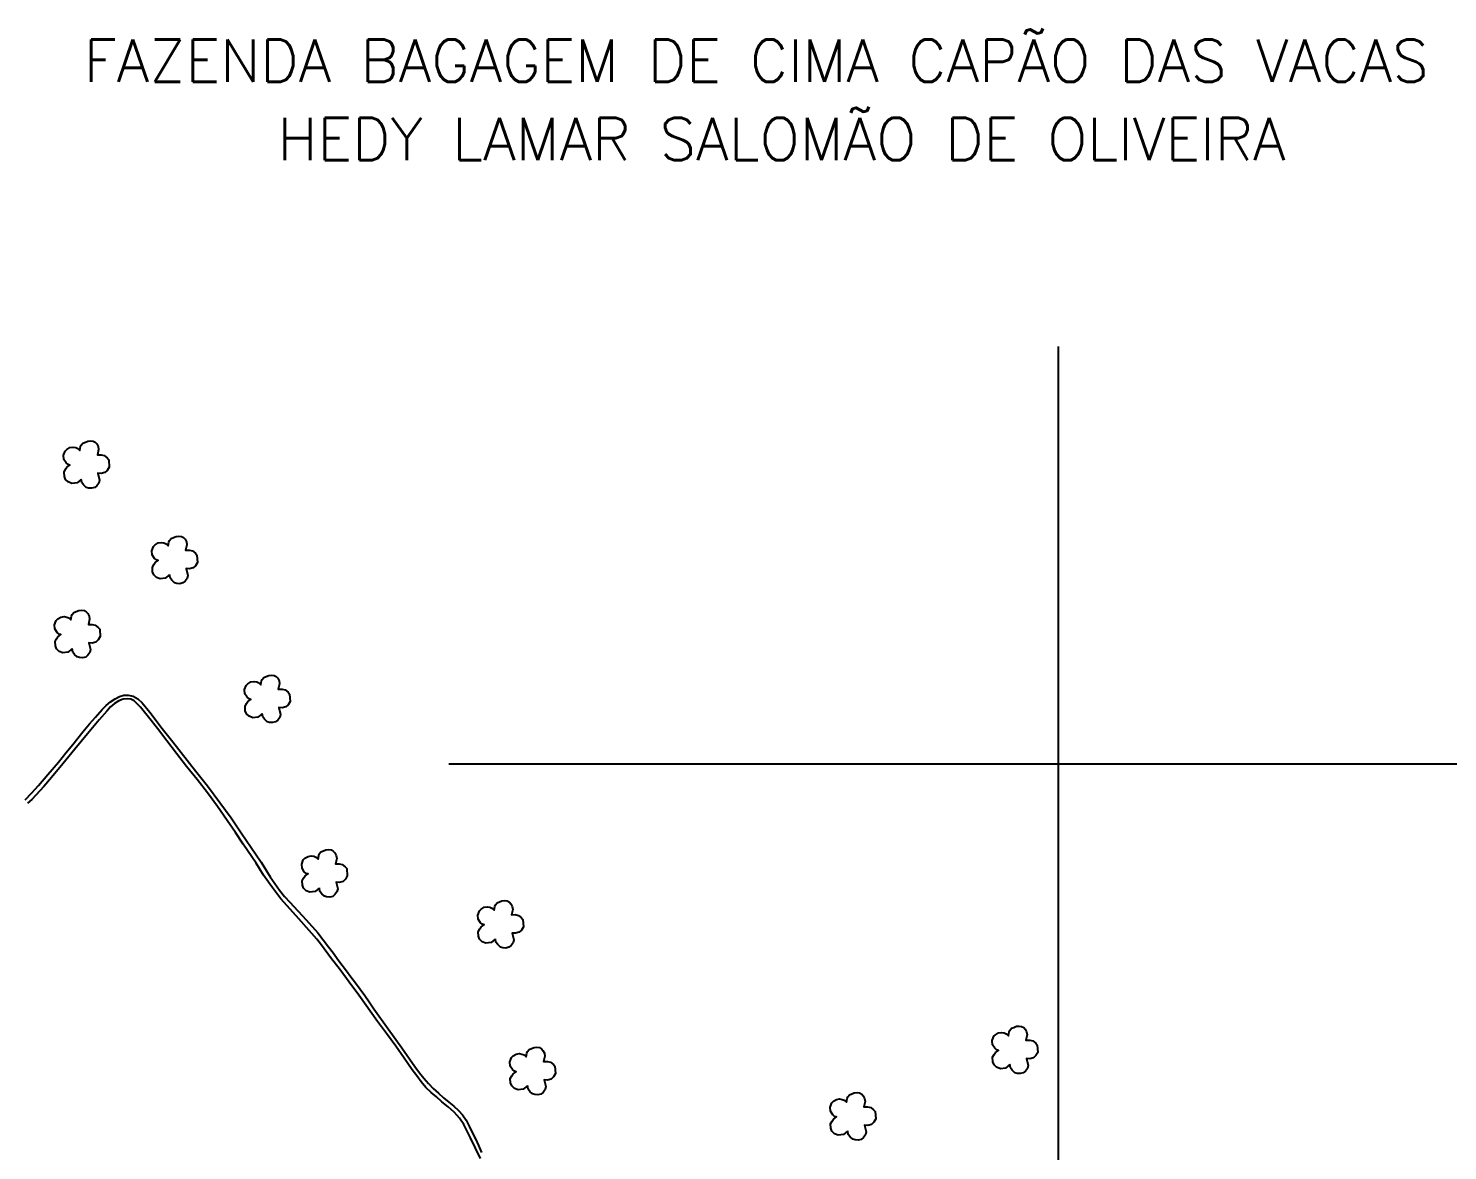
# Model space of a CAD drawing. Extents: x 750494 to 754694, y 7800303 to 7806243.
# Drawn here: x 752969 to 753838, y 7802963 to 7803650 of the extents above; entities that cross this region are included whole.
import ezdxf

# ---------------------------------------------------------------- set-up
doc = ezdxf.new("R2010")
doc.units = 0
doc.header["$MEASUREMENT"] = 0
doc.linetypes.add('CONTINUO', pattern=[0])
doc.layers.add('0114000516', color=1, linetype='Continuous', lineweight=25)
for name, color, linetype in [('0114000516001', 5, 'Continuous'), ('MALHA', 8, 'Continuous'), ('SIMBOLO ARVORE', 118, 'Continuous'), ('TEXTO CONFORNTANTES', 7, 'Continuous')]:
    doc.layers.add(name, color=color, linetype=linetype)
doc.styles.add('Simplex', font='simplex.shx')

msp = doc.modelspace()

# ---------------------------------------------------------------- linework, layer by layer
at = {"layer": '0114000516'}
msp.add_lwpolyline([(752967.35, 7803177.97), (752971.54, 7803182.22), (752975.51, 7803186.67), (752981.27, 7803193.35), (752987.73, 7803200.99), (752992.25, 7803206.6), (752996.56, 7803211.78), (753002.78, 7803219.49), (753006.87, 7803224.44), (753010.39, 7803228.6), (753014.46, 7803233.26), (753016.89, 7803235.7), (753019.55, 7803237.94), (753022.41, 7803239.82), (753025.21, 7803241.19), (753027.88, 7803241.95), (753030.51, 7803242.04), (753033.44, 7803241.33), (753036.32, 7803239.73), (753039.01, 7803237.33), (753043.68, 7803231.63), (753051.35, 7803221.69), (753057.87, 7803213.36), (753071.61, 7803195.71), (753079.11, 7803186.5), (753086.66, 7803176.36), (753093.44, 7803166.82), (753099.73, 7803157.65), (753111.79, 7803139.78), (753117.41, 7803130.83), (753120.24, 7803126.7), (753123.09, 7803122.69), (753126.1, 7803118.85), (753129.43, 7803115.22), (753139.51, 7803104.38), (753146.5, 7803096.52), (753149.88, 7803092.25), (753153.15, 7803088), (753156.13, 7803084.02), (753158.86, 7803080.25), (753161.53, 7803076.75), (753164.1, 7803073.17), (753166.77, 7803069.58), (753169.62, 7803065.86), (753172.5, 7803062.07), (753175.26, 7803058.13), (753177.97, 7803054.19), (753180.88, 7803050.09), (753189.6, 7803037.76), (753198.04, 7803026.12), (753206.05, 7803014.79), (753208.76, 7803010.91), (753211.43, 7803007.49), (753214.24, 7803004.31), (753217.26, 7803001.28), (753220.42, 7802998.42), (753223.59, 7802995.6), (753226.72, 7802992.85), (753229.88, 7802990.37), (753232.65, 7802987.82), (753235.16, 7802985), (753237.33, 7802981.76), (753239.27, 7802978.1), (753241.14, 7802974.31), (753243.03, 7802970.36), (753244.89, 7802966.36), (753246.78, 7802962.09)], dxfattribs=at)
at = {"layer": '0114000516001'}
msp.add_lwpolyline([(753246.08, 7802958.34), (753240.06, 7802971.01), (753235.95, 7802979.12), (753233.37, 7802982.97), (753230.12, 7802986.65), (753226.29, 7802990.02), (753222.57, 7802993.05), (753219.18, 7802996.11), (753215.88, 7802998.85), (753212.78, 7803001.9), (753209.93, 7803005.21), (753207.15, 7803008.95), (753204.41, 7803012.68), (753199.47, 7803019.89), (753194.32, 7803027.17), (753188.64, 7803034.84), (753183.06, 7803042.3), (753171.59, 7803058.4), (753165.67, 7803066.23), (753160.18, 7803073.84), (753154.29, 7803081.33), (753148.87, 7803088.98), (753145.99, 7803092.72), (753142.85, 7803096.19), (753133.38, 7803106.83), (753123.92, 7803117.28), (753118.34, 7803124.72), (753113.37, 7803131.91), (753108.75, 7803139.1), (753100.8, 7803150.69), (753096.11, 7803157.92), (753091.04, 7803165.36), (753085.05, 7803173.82), (753078.92, 7803182.17), (753072.66, 7803190.35), (753066.22, 7803198.34), (753059.98, 7803206.32), (753054.12, 7803213.99), (753048.31, 7803221.61), (753042.82, 7803228.62), (753037.92, 7803234.72), (753035.85, 7803236.93), (753034.03, 7803238.47), (753031.99, 7803239.47), (753029.77, 7803239.8), (753027.4, 7803239.5), (753024.68, 7803238.51), (753022.15, 7803236.97), (753019.6, 7803234.79), (753017.32, 7803232.29), (753012.72, 7803226.97), (753005.51, 7803218.26), (752997.72, 7803208.95), (752990.52, 7803200.03), (752983.55, 7803191.7), (752978.74, 7803186.03), (752971.51, 7803178.16), (752968.86, 7803175.8)], dxfattribs=at)
at = {"layer": 'MALHA', "linetype": 'ByBlock'}
for p, q in [((753600, 7802570.93), (753600, 7803455.43)), ((753226.78, 7803200), (754493.95, 7803200))]:
    msp.add_line(p, q, dxfattribs=at)
at = {"layer": 'SIMBOLO ARVORE', "linetype": 'CONTINUO'}
for points in [[(753001.63, 7803374.12, 0), (752999.12, 7803372, 0), (752995.92, 7803371.64, 0), (752993.65, 7803372.52, 0), (752992.03, 7803374.11, 0), (752991.36, 7803375.93, 0), (752991.18, 7803378.61, 0), (752992.05, 7803380.31, 0), (752992.97, 7803381.56, 0), (752994.81, 7803382.81, 0), (752993.64, 7803383.18, 0), (752992.49, 7803384.13, 0), (752991.13, 7803386.27, 0), (752990.88, 7803388.82, 0), (752991.86, 7803391.47, 0), (752992.89, 7803392.42, 0), (752994.77, 7803393.57, 0), (752996.74, 7803393.83, 0), (752998.31, 7803393.61, 0), (752999.56, 7803393.03, 0), (753000.92, 7803391.81, 0), (753001.33, 7803394.14, 0), (753001.68, 7803395.07, 0), (753002.7, 7803396.36, 0), (753004.22, 7803396.92, 0), (753005.7, 7803397.58, 0), (753007.37, 7803397.73, 0), (753008.94, 7803397.51, 0), (753010.22, 7803396.83, 0), (753011.17, 7803395.8, 0), (753012.01, 7803394.16, 0), (753012.33, 7803392.33, 0), (753011.58, 7803389.07, 0), (753013.86, 7803389.1, 0), (753015.75, 7803388.65, 0), (753017.53, 7803387.24, 0), (753018.52, 7803386.11, 0), (753018.78, 7803381.62, 0), (753017.68, 7803379.61, 0), (753016.22, 7803378.28, 0), (753013.92, 7803377.66, 0), (753011.9, 7803377.84, 0), (753012.98, 7803373.65, 0), (753012.49, 7803371.86, 0), (753011.28, 7803370.16, 0), (753009.94, 7803369.1, 0), (753008.05, 7803368.63, 0), (753006.17, 7803368.74, 0), (753004.76, 7803369.14, 0), (753003.14, 7803370.73, 0), (753002.04, 7803372.16, 0), (753001.71, 7803374.33, 0)], [(753055.69, 7803315.72, 0), (753053.18, 7803313.61, 0), (753049.99, 7803313.24, 0), (753047.71, 7803314.13, 0), (753046.09, 7803315.72, 0), (753045.43, 7803317.53, 0), (753045.25, 7803320.22, 0), (753046.12, 7803321.92, 0), (753047.04, 7803323.17, 0), (753048.87, 7803324.42, 0), (753047.7, 7803324.79, 0), (753046.55, 7803325.74, 0), (753045.19, 7803327.88, 0), (753044.95, 7803330.43, 0), (753045.93, 7803333.08, 0), (753046.96, 7803334.03, 0), (753048.83, 7803335.18, 0), (753050.8, 7803335.44, 0), (753052.38, 7803335.22, 0), (753053.62, 7803334.64, 0), (753054.99, 7803333.42, 0), (753055.4, 7803335.75, 0), (753055.75, 7803336.68, 0), (753056.76, 7803337.97, 0), (753058.28, 7803338.53, 0), (753059.76, 7803339.19, 0), (753061.43, 7803339.34, 0), (753063.01, 7803339.11, 0), (753064.29, 7803338.44, 0), (753065.24, 7803337.41, 0), (753066.07, 7803335.77, 0), (753066.4, 7803333.94, 0), (753065.64, 7803330.68, 0), (753067.92, 7803330.71, 0), (753069.81, 7803330.26, 0), (753071.59, 7803328.85, 0), (753072.58, 7803327.72, 0), (753072.85, 7803323.23, 0), (753071.75, 7803321.22, 0), (753070.29, 7803319.89, 0), (753067.98, 7803319.27, 0), (753065.97, 7803319.45, 0), (753067.05, 7803315.26, 0), (753066.55, 7803313.47, 0), (753065.34, 7803311.77, 0), (753064.01, 7803310.7, 0), (753062.11, 7803310.24, 0), (753060.23, 7803310.35, 0), (753058.82, 7803310.75, 0), (753057.21, 7803312.34, 0), (753056.11, 7803313.77, 0), (753055.77, 7803315.94, 0)], [(752996.11, 7803270.36, 0), (752993.6, 7803268.25, 0), (752990.41, 7803267.88, 0), (752988.13, 7803268.76, 0), (752986.51, 7803270.35, 0), (752985.85, 7803272.17, 0), (752985.67, 7803274.85, 0), (752986.54, 7803276.55, 0), (752987.46, 7803277.8, 0), (752989.29, 7803279.05, 0), (752988.12, 7803279.42, 0), (752986.97, 7803280.38, 0), (752985.61, 7803282.52, 0), (752985.37, 7803285.06, 0), (752986.35, 7803287.71, 0), (752987.38, 7803288.67, 0), (752989.25, 7803289.81, 0), (752991.22, 7803290.08, 0), (752992.8, 7803289.85, 0), (752994.04, 7803289.27, 0), (752995.41, 7803288.06, 0), (752995.82, 7803290.38, 0), (752996.17, 7803291.31, 0), (752997.18, 7803292.61, 0), (752998.7, 7803293.16, 0), (753000.18, 7803293.82, 0), (753001.85, 7803293.97, 0), (753003.43, 7803293.75, 0), (753004.71, 7803293.07, 0), (753005.66, 7803292.04, 0), (753006.49, 7803290.4, 0), (753006.82, 7803288.57, 0), (753006.06, 7803285.31, 0), (753008.34, 7803285.35, 0), (753010.23, 7803284.89, 0), (753012.01, 7803283.48, 0), (753013, 7803282.35, 0), (753013.27, 7803277.87, 0), (753012.17, 7803275.86, 0), (753010.71, 7803274.52, 0), (753008.41, 7803273.9, 0), (753006.39, 7803274.08, 0), (753007.47, 7803269.89, 0), (753006.97, 7803268.11, 0), (753005.76, 7803266.4, 0), (753004.43, 7803265.34, 0), (753002.53, 7803264.87, 0), (753000.65, 7803264.99, 0), (752999.24, 7803265.39, 0), (752997.63, 7803266.97, 0), (752996.53, 7803268.4, 0), (752996.19, 7803270.57, 0)], [(753112.44, 7803230.66, 0), (753109.92, 7803228.55, 0), (753106.73, 7803228.18, 0), (753104.45, 7803229.07, 0), (753102.84, 7803230.65, 0), (753102.17, 7803232.47, 0), (753101.99, 7803235.16, 0), (753102.86, 7803236.85, 0), (753103.78, 7803238.11, 0), (753105.62, 7803239.35, 0), (753104.45, 7803239.73, 0), (753103.29, 7803240.68, 0), (753101.94, 7803242.82, 0), (753101.69, 7803245.37, 0), (753102.67, 7803248.02, 0), (753103.7, 7803248.97, 0), (753105.58, 7803250.12, 0), (753107.55, 7803250.38, 0), (753109.12, 7803250.15, 0), (753110.37, 7803249.58, 0), (753111.73, 7803248.36, 0), (753112.14, 7803250.69, 0), (753112.49, 7803251.62, 0), (753113.51, 7803252.91, 0), (753115.03, 7803253.47, 0), (753116.51, 7803254.12, 0), (753118.17, 7803254.28, 0), (753119.75, 7803254.05, 0), (753121.03, 7803253.37, 0), (753121.98, 7803252.35, 0), (753122.81, 7803250.7, 0), (753123.14, 7803248.87, 0), (753122.38, 7803245.62, 0), (753124.67, 7803245.65, 0), (753126.55, 7803245.2, 0), (753128.34, 7803243.79, 0), (753129.32, 7803242.66, 0), (753129.59, 7803238.17, 0), (753128.49, 7803236.16, 0), (753127.03, 7803234.82, 0), (753124.73, 7803234.21, 0), (753122.71, 7803234.39, 0), (753123.79, 7803230.2, 0), (753123.29, 7803228.41, 0), (753122.08, 7803226.7, 0), (753120.75, 7803225.64, 0), (753118.85, 7803225.18, 0), (753116.97, 7803225.29, 0), (753115.56, 7803225.69, 0), (753113.95, 7803227.28, 0), (753112.85, 7803228.71, 0), (753112.51, 7803230.88, 0)], [(753147.43, 7803123.86, 0), (753144.91, 7803121.75, 0), (753141.72, 7803121.38, 0), (753139.44, 7803122.27, 0), (753137.83, 7803123.85, 0), (753137.16, 7803125.67, 0), (753136.98, 7803128.36, 0), (753137.85, 7803130.05, 0), (753138.77, 7803131.31, 0), (753140.61, 7803132.55, 0), (753139.44, 7803132.93, 0), (753138.28, 7803133.88, 0), (753136.93, 7803136.02, 0), (753136.68, 7803138.57, 0), (753137.66, 7803141.22, 0), (753138.69, 7803142.17, 0), (753140.57, 7803143.31, 0), (753142.54, 7803143.58, 0), (753144.11, 7803143.35, 0), (753145.36, 7803142.78, 0), (753146.72, 7803141.56, 0), (753147.13, 7803143.89, 0), (753147.48, 7803144.82, 0), (753148.5, 7803146.11, 0), (753150.02, 7803146.67, 0), (753151.5, 7803147.32, 0), (753153.16, 7803147.48, 0), (753154.74, 7803147.25, 0), (753156.02, 7803146.57, 0), (753156.97, 7803145.55, 0), (753157.8, 7803143.9, 0), (753158.13, 7803142.07, 0), (753157.37, 7803138.82, 0), (753159.66, 7803138.85, 0), (753161.55, 7803138.4, 0), (753163.33, 7803136.99, 0), (753164.31, 7803135.86, 0), (753164.58, 7803131.37, 0), (753163.48, 7803129.36, 0), (753162.02, 7803128.02, 0), (753159.72, 7803127.41, 0), (753157.7, 7803127.59, 0), (753158.78, 7803123.39, 0), (753158.29, 7803121.61, 0), (753157.07, 7803119.9, 0), (753155.74, 7803118.84, 0), (753153.84, 7803118.38, 0), (753151.97, 7803118.49, 0), (753150.56, 7803118.89, 0), (753148.94, 7803120.48, 0), (753147.84, 7803121.91, 0), (753147.51, 7803124.08, 0)], [(753255.24, 7803092.67, 0), (753252.72, 7803090.56, 0), (753249.53, 7803090.19, 0), (753247.25, 7803091.08, 0), (753245.64, 7803092.66, 0), (753244.97, 7803094.48, 0), (753244.79, 7803097.17, 0), (753245.66, 7803098.86, 0), (753246.58, 7803100.12, 0), (753248.42, 7803101.36, 0), (753247.25, 7803101.74, 0), (753246.1, 7803102.69, 0), (753244.74, 7803104.83, 0), (753244.49, 7803107.38, 0), (753245.47, 7803110.03, 0), (753246.5, 7803110.98, 0), (753248.38, 7803112.13, 0), (753250.35, 7803112.39, 0), (753251.92, 7803112.16, 0), (753253.17, 7803111.59, 0), (753254.53, 7803110.37, 0), (753254.94, 7803112.7, 0), (753255.29, 7803113.63, 0), (753256.31, 7803114.92, 0), (753257.83, 7803115.48, 0), (753259.31, 7803116.13, 0), (753260.98, 7803116.29, 0), (753262.55, 7803116.06, 0), (753263.83, 7803115.38, 0), (753264.78, 7803114.36, 0), (753265.62, 7803112.71, 0), (753265.94, 7803110.88, 0), (753265.18, 7803107.63, 0), (753267.47, 7803107.66, 0), (753269.36, 7803107.21, 0), (753271.14, 7803105.8, 0), (753272.13, 7803104.67, 0), (753272.39, 7803100.18, 0), (753271.29, 7803098.17, 0), (753269.83, 7803096.83, 0), (753267.53, 7803096.22, 0), (753265.51, 7803096.4, 0), (753266.59, 7803092.2, 0), (753266.1, 7803090.42, 0), (753264.89, 7803088.71, 0), (753263.55, 7803087.65, 0), (753261.66, 7803087.19, 0), (753259.78, 7803087.3, 0), (753258.37, 7803087.7, 0), (753256.75, 7803089.29, 0), (753255.65, 7803090.72, 0), (753255.32, 7803092.89, 0)], [(753570.18, 7803015.82, 0), (753567.66, 7803013.71, 0), (753564.47, 7803013.34, 0), (753562.19, 7803014.22, 0), (753560.58, 7803015.81, 0), (753559.91, 7803017.63, 0), (753559.73, 7803020.31, 0), (753560.6, 7803022.01, 0), (753561.52, 7803023.26, 0), (753563.36, 7803024.51, 0), (753562.19, 7803024.88, 0), (753561.03, 7803025.83, 0), (753559.68, 7803027.97, 0), (753559.43, 7803030.52, 0), (753560.41, 7803033.17, 0), (753561.44, 7803034.12, 0), (753563.32, 7803035.27, 0), (753565.29, 7803035.53, 0), (753566.86, 7803035.31, 0), (753568.11, 7803034.73, 0), (753569.47, 7803033.51, 0), (753569.88, 7803035.84, 0), (753570.23, 7803036.77, 0), (753571.25, 7803038.06, 0), (753572.77, 7803038.62, 0), (753574.25, 7803039.28, 0), (753575.91, 7803039.43, 0), (753577.49, 7803039.21, 0), (753578.77, 7803038.53, 0), (753579.72, 7803037.5, 0), (753580.55, 7803035.86, 0), (753580.88, 7803034.03, 0), (753580.12, 7803030.77, 0), (753582.41, 7803030.81, 0), (753584.3, 7803030.35, 0), (753586.08, 7803028.94, 0), (753587.06, 7803027.81, 0), (753587.33, 7803023.32, 0), (753586.23, 7803021.32, 0), (753584.77, 7803019.98, 0), (753582.47, 7803019.36, 0), (753580.45, 7803019.54, 0), (753581.53, 7803015.35, 0), (753581.04, 7803013.56, 0), (753579.82, 7803011.86, 0), (753578.49, 7803010.8, 0), (753576.6, 7803010.33, 0), (753574.72, 7803010.44, 0), (753573.31, 7803010.84, 0), (753571.69, 7803012.43, 0), (753570.59, 7803013.86, 0), (753570.26, 7803016.03, 0)], [(753274.87, 7803002.83, 0), (753272.36, 7803000.72, 0), (753269.16, 7803000.35, 0), (753266.89, 7803001.24, 0), (753265.27, 7803002.82, 0), (753264.61, 7803004.64, 0), (753264.42, 7803007.33, 0), (753265.3, 7803009.02, 0), (753266.21, 7803010.28, 0), (753268.05, 7803011.52, 0), (753266.88, 7803011.9, 0), (753265.73, 7803012.85, 0), (753264.37, 7803014.99, 0), (753264.13, 7803017.54, 0), (753265.11, 7803020.19, 0), (753266.14, 7803021.14, 0), (753268.01, 7803022.28, 0), (753269.98, 7803022.55, 0), (753271.56, 7803022.32, 0), (753272.8, 7803021.75, 0), (753274.17, 7803020.53, 0), (753274.58, 7803022.86, 0), (753274.92, 7803023.79, 0), (753275.94, 7803025.08, 0), (753277.46, 7803025.63, 0), (753278.94, 7803026.29, 0), (753280.61, 7803026.45, 0), (753282.19, 7803026.22, 0), (753283.47, 7803025.54, 0), (753284.42, 7803024.52, 0), (753285.25, 7803022.87, 0), (753285.58, 7803021.04, 0), (753284.82, 7803017.78, 0), (753287.1, 7803017.82, 0), (753288.99, 7803017.37, 0), (753290.77, 7803015.95, 0), (753291.76, 7803014.83, 0), (753292.03, 7803010.34, 0), (753290.93, 7803008.33, 0), (753289.47, 7803006.99, 0), (753287.16, 7803006.38, 0), (753285.15, 7803006.56, 0), (753286.22, 7803002.36, 0), (753285.73, 7803000.58, 0), (753284.52, 7802998.87, 0), (753283.19, 7802997.81, 0), (753281.29, 7802997.34, 0), (753279.41, 7802997.46, 0), (753278, 7802997.86, 0), (753276.39, 7802999.44, 0), (753275.29, 7803000.88, 0), (753274.95, 7803003.05, 0)], [(753470.96, 7802975.09, 0), (753468.44, 7802972.98, 0), (753465.25, 7802972.61, 0), (753462.97, 7802973.49, 0), (753461.36, 7802975.08, 0), (753460.69, 7802976.9, 0), (753460.51, 7802979.58, 0), (753461.38, 7802981.28, 0), (753462.3, 7802982.53, 0), (753464.14, 7802983.78, 0), (753462.97, 7802984.15, 0), (753461.81, 7802985.11, 0), (753460.45, 7802987.25, 0), (753460.21, 7802989.79, 0), (753461.19, 7802992.45, 0), (753462.22, 7802993.4, 0), (753464.09, 7802994.54, 0), (753466.06, 7802994.81, 0), (753467.64, 7802994.58, 0), (753468.88, 7802994.01, 0), (753470.25, 7802992.79, 0), (753470.66, 7802995.12, 0), (753471.01, 7802996.05, 0), (753472.03, 7802997.34, 0), (753473.54, 7802997.89, 0), (753475.03, 7802998.55, 0), (753476.69, 7802998.7, 0), (753478.27, 7802998.48, 0), (753479.55, 7802997.8, 0), (753480.5, 7802996.77, 0), (753481.33, 7802995.13, 0), (753481.66, 7802993.3, 0), (753480.9, 7802990.04, 0), (753483.19, 7802990.08, 0), (753485.07, 7802989.62, 0), (753486.85, 7802988.21, 0), (753487.84, 7802987.08, 0), (753488.11, 7802982.6, 0), (753487.01, 7802980.59, 0), (753485.55, 7802979.25, 0), (753483.25, 7802978.64, 0), (753481.23, 7802978.81, 0), (753482.31, 7802974.62, 0), (753481.81, 7802972.84, 0), (753480.6, 7802971.13, 0), (753479.27, 7802970.07, 0), (753477.37, 7802969.6, 0), (753475.49, 7802969.72, 0), (753474.08, 7802970.12, 0), (753472.47, 7802971.7, 0), (753471.37, 7802973.13, 0), (753471.03, 7802975.3, 0)]]:
    msp.add_polyline3d(points, dxfattribs=at)

# ---------------------------------------------------------------- texts
at = {"layer": 'TEXTO CONFORNTANTES', "linetype": 'Continuous', "style": 'Simplex'}
for s, p in [('FAZENDA BAGAGEM DE CIMA CAPÃO DAS VACAS ', (753003.28, 7803617.37)), ('HEDY LAMAR SALOMÃO DE OLIVEIRA', (753121.85, 7803569.41))]:
    msp.add_text(s, height=26, dxfattribs=at).set_placement(p)

doc.saveas('drawing.dxf')
